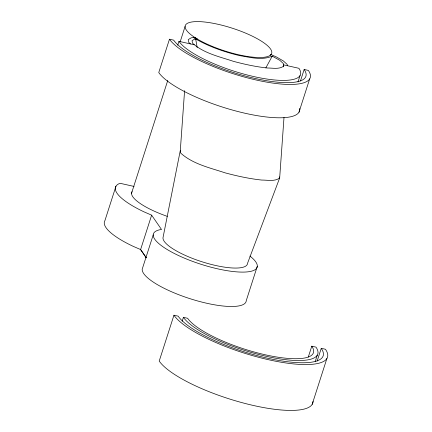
<?xml version="1.0" encoding="UTF-8"?>
<svg xmlns="http://www.w3.org/2000/svg" width="432" height="432" viewBox="0 0 432 432"><rect width="100%" height="100%" fill="white"/><g stroke="black" fill="none" stroke-linecap="round" stroke-linejoin="round"><path stroke-width="0.65" d="M283.997 117.526L279.666 177.984L247.541 263.315A44.253 11.675 17.8 0 1 204.493 262.543A44.253 11.675 17.8 0 1 162.983 237.794L180.311 150.439L184.594 90.65M283.316 66.82L283.586 64.854L298.895 68.299A64.676 17.064 17.8 0 1 253.827 76.572A64.676 17.064 17.8 0 1 178.945 41.337L177.714 45.16M115.954 186.235L104.917 220.622A62.408 16.47 17.8 0 0 133.137 246.316L140.6 249.556L146.302 257.834L140.6 249.556L151.637 215.168L144.175 211.928A62.408 16.47 17.8 0 1 118.816 183.805L120.29 183.346L134.06 186.44M169.474 39.209A74.887 19.759 17.8 0 0 256.181 80.006A74.887 19.759 17.8 0 0 308.367 70.427L304.155 69.482A70.351 18.565 17.8 0 1 255.134 78.478A70.351 18.565 17.8 0 1 173.68 40.154L169.474 39.209L158.765 72.554A74.887 19.759 17.8 0 0 238.583 111.699A74.887 19.759 17.8 0 0 299.695 108.383M131.458 193.525L167.767 80.438M180.144 41.882L185.096 26.46M197.17 47.569L195.68 38.961L193.622 37.546M153.23 234.846L142.187 269.239A54.464 14.369 17.8 0 0 193.277 299.7A54.464 14.369 17.8 0 0 246.256 300.65L257.299 266.258M173.945 315.214A81.697 21.557 17.8 0 0 268.531 359.721A81.697 21.557 17.8 0 0 325.463 349.267L321.251 348.322A77.161 20.358 17.8 0 1 267.484 358.193A77.161 20.358 17.8 0 1 178.151 316.159L173.945 315.214L159.219 361.066A81.697 21.557 17.8 0 0 244.129 403.213A81.697 21.557 17.8 0 0 313.043 401.441M182.185 321.165L183.411 317.342L187.623 318.287A66.944 17.663 17.8 0 0 265.135 354.758A66.944 17.663 17.8 0 0 311.785 346.194L315.992 347.139A71.485 18.862 17.8 0 1 266.177 356.287A71.485 18.862 17.8 0 1 183.411 317.342M265.864 67.84L272.236 56.144L279.882 60.388L283.381 63.585L283.781 66.08C279.045 69.617 272.641 67.921 267.176 67.991C255.755 66.766 244.517 64.309 233.437 61.339C219.386 56.651 203.747 53.32 192.472 43.151L192.067 40.651L194.794 39.02L196.927 38.777M297.988 81.961L300.035 75.595M300.478 80.941L304.155 69.482M298.976 112.223L309.685 78.878M308.308 357.021L311.785 346.194M315.209 361.573L317.25 355.207M317.164 361.06L321.251 348.322M312.179 404.341L326.9 358.49M272.187 56.284L272.236 56.144C261.835 60.658 250.112 57.299 239.441 55.582C224.224 51.943 209.304 46.726 195.68 38.961M190.463 43.929L188.681 42.298L188.249 39.593L191.198 37.827L194.924 37.4L197.24 38.993A45.387 11.977 17.8 0 0 270.14 55.377L270.718 54.432L276.491 56.997L283.381 60.977L287.172 64.433L287.372 65.707M178.945 41.337L194.254 44.777M151.637 215.168L161.53 229.516L160.672 229.576A54.464 14.369 17.8 0 0 171.547 252.013A54.464 14.369 17.8 0 0 238.912 272.009A54.464 14.369 17.8 0 0 249.901 256.057M279.493 176.904L279.666 177.984C274.536 181.813 267.597 179.982 261.679 180.058C249.307 178.724 237.13 176.067 225.126 172.849C209.903 167.767 192.964 164.16 180.743 153.144L180.311 150.439M197.24 38.993A45.387 11.977 17.8 0 1 217.998 24.284A45.387 11.977 17.8 0 1 270.14 55.377M167.287 216.356A45.387 11.977 17.8 0 1 132.041 191.7"/></g></svg>
